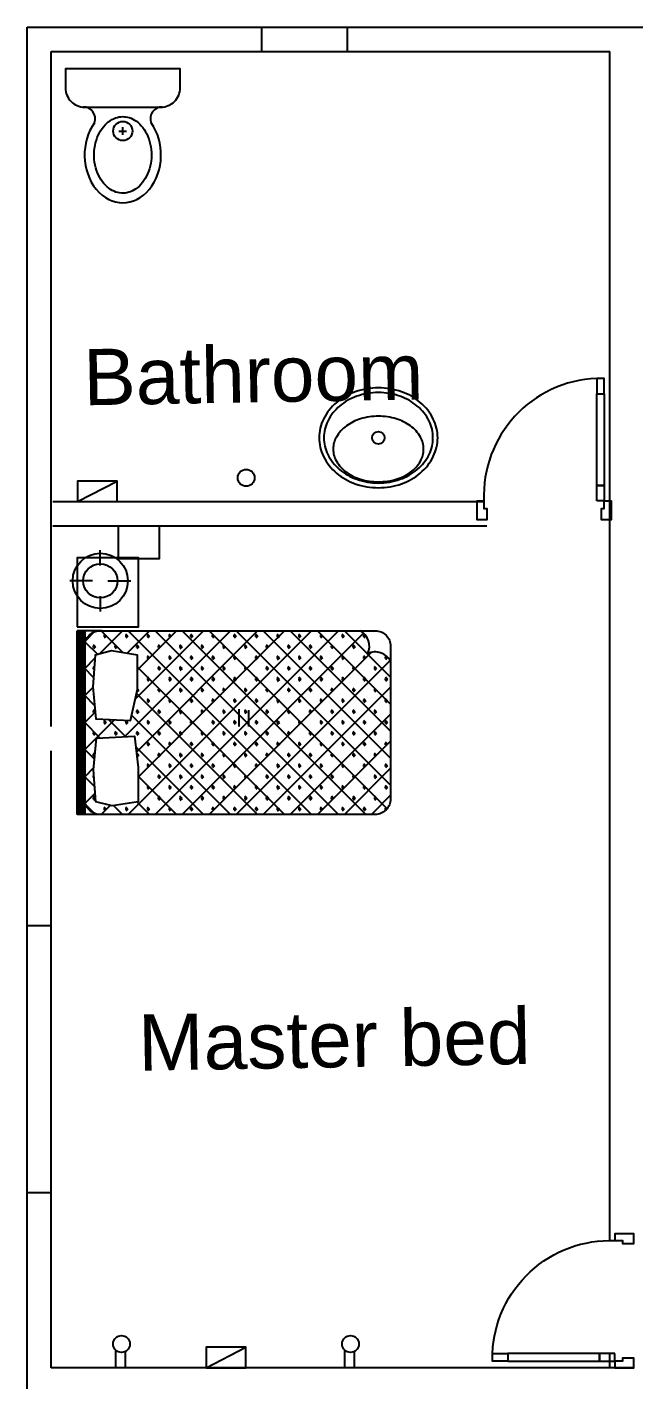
# Model space of a CAD drawing. Header units: inches. Extents: x 102 to 1923, y 81 to 561.
# Drawn here: x 102.2 to 227.2, y 268.1 to 546.6 of the extents above; entities that cross this region are included whole.
import ezdxf

# ---------------------------------------------------------------- set-up
doc = ezdxf.new("R2010")
doc.units = ezdxf.units.IN
doc.header["$MEASUREMENT"] = 0
for name, color, linetype in [('A-Door', 150, 'Continuous'), ('A-Flor-Pfix', 140, 'Continuous'), ('NOI THAT', 42, 'Continuous'), ('NOITHAT', 21, 'Continuous'), ('NT', 1, 'Continuous'), ('THIET-BI', 21, 'Continuous')]:
    doc.layers.add(name, color=color, linetype=linetype)
doc.layers.add('Plugin_AR', color=250, linetype='Continuous', lineweight=5)
doc.styles.get("Standard").update_dxf_attribs({"font": 'arial.ttf'})

# ---------------------------------------------------------------- blocks, each defined once
blk = doc.blocks.new('*X8')
at = {"color": 0}
for p, q in [((-424.3, 0), (-424.3, 0)), ((-424.3, 0), (-424.3, 0)), ((-141.4, 0), (-141.4, 0)), ((-495.1, -70.6), (-508.2, -57.5)), ((-495, -70.6), (-495, -52)), ((-494.9, -70.6), (-481.7, -57.5)), ((-363.4, -60.9), (-366.8, -57.5)), ((-353.6, -60.2), (-353.6, -52)), ((-342.2, -59.3), (-340.3, -57.5)), ((-282.8, 0), (-282.8, 0)), ((-282.8, 0), (-282.8, 0)), ((-217.5, -65.3), (-225.4, -57.5)), ((-212.1, -65.8), (-212.1, -52)), ((-207.7, -66.2), (-198.9, -57.5)), ((-70.7, -70.7), (-84, -57.5)), ((-70.7, -70.7), (-70.7, -52)), ((-70.7, -70.7), (-57.5, -57.5)), ((68.3, -68.3), (57.5, -57.5)), ((70.7, -68.1), (70.7, -52)), ((73.6, -67.8), (84, -57.5)), ((212.1, -55), (212.1, -52)), ((282.8, 0), (282.8, 0)), ((344.1, -61.2), (340.3, -57.5)), ((353.6, -61.9), (353.6, -52)), ((361.7, -62.5), (366.8, -57.5)), ((424.3, 0), (424.3, 0)), ((495, -70.7), (481.7, -57.5)), ((495, -70.7), (495, -52)), ((495, -70.7), (508.2, -57.5)), ((-565.7, -141.4), (-578.9, -128.2)), ((-565.7, -141.4), (-565.7, -122.7)), ((-565.7, -141.4), (-552.4, -128.2)), ((0, -141.4), (-13.3, -128.2)), ((0, -141.4), (0, -122.7)), ((0, -141.4), (13.3, -128.2)), ((565.7, -141.4), (552.4, -128.2)), ((565.7, -141.4), (565.7, -122.7)), ((565.7, -141.4), (578.9, -128.2)), ((-565.7, -282.8), (-565.7, -264.1)), ((-70.7, -212.1), (-84, -198.9)), ((-70.7, -212.1), (-70.7, -193.4)), ((-70.7, -212.1), (-57.5, -198.9)), ((0, -282.8), (0, -264.1)), ((495, -212.1), (481.7, -198.9)), ((495, -212.1), (495, -193.4)), ((495, -212.1), (508.2, -198.9)), ((565.7, -282.8), (565.7, -264.1)), ((-565.7, -282.8), (-578.9, -269.6)), ((-565.7, -282.8), (-552.4, -269.6)), ((-495, -353.6), (-499, -349.5)), ((-495, -353.6), (-495, -349.5)), ((-495, -353.6), (-491, -349.5)), ((-353.6, -353.6), (-357.6, -349.5)), ((-353.6, -353.6), (-353.6, -349.5)), ((-353.6, -353.6), (-349.5, -349.5)), ((-212.1, -353.6), (-224, -341.7)), ((-212.1, -353.6), (-212.1, -340.3)), ((-212.1, -353.6), (-198.9, -340.3)), ((-70.7, -353.6), (-84, -340.3)), ((-70.7, -353.6), (-70.7, -334.8)), ((-70.7, -353.6), (-57.5, -340.3)), ((0, -282.8), (-13.3, -269.6)), ((0, -282.8), (13.3, -269.6)), ((70.7, -353.6), (57.5, -340.3)), ((70.7, -353.6), (70.7, -334.8)), ((70.7, -353.6), (84, -340.3)), ((212.1, -353.6), (200.4, -341.8)), ((212.1, -353.6), (212.1, -344.4)), ((212.1, -353.6), (220, -345.7)), ((353.6, -353.6), (345.7, -345.7)), ((353.6, -353.6), (353.6, -345.7)), ((353.6, -353.6), (361.4, -345.7)), ((495, -353.6), (481.7, -340.3)), ((495, -353.6), (495, -334.8)), ((495, -353.6), (508.2, -340.3)), ((565.7, -282.8), (552.4, -269.6)), ((565.7, -282.8), (578.9, -269.6)), ((-565.7, -424.3), (-578.9, -411)), ((-565.7, -424.3), (-565.7, -405.5)), ((-565.7, -424.3), (-552.4, -411)), ((-424.3, -424.3), (-437.5, -411)), ((-424.3, -424.3), (-424.3, -405.5)), ((-424.3, -424.3), (-411, -411)), ((-282.8, -424.3), (-296.1, -411)), ((-282.8, -424.3), (-282.8, -405.5)), ((-282.8, -424.3), (-269.6, -411)), ((-141.4, -424.3), (-154.7, -411)), ((-141.4, -424.3), (-141.4, -405.5)), ((-141.4, -424.3), (-128.2, -411)), ((0, -424.3), (-13.3, -411)), ((0, -424.3), (0, -405.5)), ((0, -424.3), (13.3, -411)), ((141.4, -424.3), (128.2, -411)), ((141.4, -424.3), (141.4, -405.5)), ((141.4, -424.3), (154.7, -411)), ((282.8, -424.3), (269.6, -411)), ((282.8, -424.3), (282.8, -405.5)), ((282.8, -424.3), (296.1, -411)), ((424.3, -424.3), (411, -411)), ((424.3, -424.3), (424.3, -405.5)), ((424.3, -424.3), (437.5, -411)), ((565.7, -424.3), (552.4, -411)), ((565.7, -424.3), (565.7, -405.5)), ((565.7, -424.3), (578.9, -411)), ((-495, -495), (-508.2, -481.7)), ((-495, -495), (-495, -476.2)), ((-495, -495), (-481.7, -481.7)), ((-353.6, -495), (-366.8, -481.7)), ((-353.6, -495), (-353.6, -476.2)), ((-353.6, -495), (-340.3, -481.7)), ((-212.1, -495), (-225.4, -481.7)), ((-212.1, -495), (-212.1, -476.2)), ((-212.1, -495), (-198.9, -481.7)), ((-70.7, -495), (-84, -481.7)), ((-70.7, -495), (-70.7, -476.2)), ((-70.7, -495), (-57.5, -481.7)), ((70.7, -495), (57.5, -481.7)), ((70.7, -495), (70.7, -476.2)), ((70.7, -495), (84, -481.7)), ((212.1, -495), (198.9, -481.7)), ((212.1, -495), (212.1, -476.2)), ((212.1, -495), (225.4, -481.7)), ((353.6, -495), (340.3, -481.7)), ((353.6, -495), (353.6, -476.2)), ((353.6, -495), (366.8, -481.7)), ((495, -495), (481.7, -481.7)), ((495, -495), (495, -476.2)), ((495, -495), (508.2, -481.7)), ((-565.7, -565.7), (-578.9, -552.4)), ((-565.7, -565.7), (-565.7, -546.9)), ((-565.7, -565.7), (-552.4, -552.4)), ((-495, -636.4), (-495, -617.6)), ((-424.3, -565.7), (-437.5, -552.4)), ((-424.3, -565.7), (-424.3, -546.9)), ((-424.3, -565.7), (-411, -552.4)), ((-353.6, -636.4), (-353.6, -617.6)), ((-282.8, -565.7), (-296.1, -552.4)), ((-282.8, -565.7), (-282.8, -546.9)), ((-282.8, -565.7), (-269.6, -552.4)), ((-212.1, -636.4), (-212.1, -617.6)), ((-141.4, -565.7), (-154.7, -552.4)), ((-141.4, -565.7), (-141.4, -546.9)), ((-141.4, -565.7), (-128.2, -552.4)), ((-70.7, -636.4), (-70.7, -617.6)), ((0, -565.7), (-13.3, -552.4)), ((0, -565.7), (0, -546.9)), ((0, -565.7), (13.3, -552.4)), ((70.7, -636.4), (70.7, -617.6)), ((141.4, -565.7), (128.2, -552.4)), ((141.4, -565.7), (141.4, -546.9)), ((141.4, -565.7), (154.7, -552.4)), ((212.1, -636.4), (212.1, -617.6)), ((282.8, -565.7), (269.6, -552.4)), ((282.8, -565.7), (282.8, -546.9)), ((282.8, -565.7), (296.1, -552.4)), ((353.6, -636.4), (353.6, -617.6)), ((424.3, -565.7), (411, -552.4)), ((424.3, -565.7), (424.3, -546.9)), ((424.3, -565.7), (437.5, -552.4)), ((495, -636.4), (495, -617.6)), ((565.7, -565.7), (552.4, -552.4)), ((565.7, -565.7), (565.7, -546.9)), ((565.7, -565.7), (578.9, -552.4)), ((-565.7, -707.1), (-578.9, -693.8)), ((-565.7, -707.1), (-565.7, -688.4)), ((-565.7, -707.1), (-552.4, -693.8)), ((-495, -636.4), (-508.2, -623.1)), ((-495, -636.4), (-481.7, -623.1)), ((-424.3, -707.1), (-437.5, -693.8)), ((-424.3, -707.1), (-424.3, -688.4)), ((-424.3, -707.1), (-411, -693.8)), ((-353.6, -636.4), (-366.8, -623.1)), ((-353.6, -636.4), (-340.3, -623.1)), ((-282.8, -707.1), (-296.1, -693.8)), ((-282.8, -707.1), (-282.8, -688.4)), ((-282.8, -707.1), (-269.6, -693.8)), ((-212.1, -636.4), (-225.4, -623.1)), ((-212.1, -636.4), (-198.9, -623.1)), ((-141.4, -707.1), (-154.7, -693.8)), ((-141.4, -707.1), (-141.4, -688.4)), ((-141.4, -707.1), (-128.2, -693.8)), ((-70.7, -636.4), (-84, -623.1)), ((-70.7, -636.4), (-57.5, -623.1)), ((0, -707.1), (-13.3, -693.8)), ((0, -707.1), (0, -688.4)), ((0, -707.1), (13.3, -693.8)), ((70.7, -636.4), (57.5, -623.1)), ((70.7, -636.4), (84, -623.1)), ((141.4, -707.1), (128.2, -693.8)), ((141.4, -707.1), (141.4, -688.4)), ((141.4, -707.1), (154.7, -693.8)), ((212.1, -636.4), (198.9, -623.1)), ((212.1, -636.4), (225.4, -623.1)), ((282.8, -707.1), (269.6, -693.8)), ((282.8, -707.1), (282.8, -688.4)), ((282.8, -707.1), (296.1, -693.8)), ((353.6, -636.4), (340.3, -623.1)), ((353.6, -636.4), (366.8, -623.1)), ((424.3, -707.1), (411, -693.8)), ((424.3, -707.1), (424.3, -688.4)), ((424.3, -707.1), (437.5, -693.8)), ((495, -636.4), (481.7, -623.1)), ((495, -636.4), (508.2, -623.1)), ((565.7, -707.1), (552.4, -693.8)), ((565.7, -707.1), (565.7, -688.4)), ((565.7, -707.1), (578.9, -693.8)), ((-495, -777.8), (-508.2, -764.6)), ((-495, -777.8), (-495, -759.1)), ((-495, -777.8), (-481.7, -764.6)), ((-353.6, -777.8), (-366.8, -764.6)), ((-353.6, -777.8), (-353.6, -759.1)), ((-353.6, -777.8), (-340.3, -764.6)), ((-212.1, -777.8), (-225.4, -764.6)), ((-212.1, -777.8), (-212.1, -759.1)), ((-212.1, -777.8), (-198.9, -764.6)), ((-70.7, -777.8), (-84, -764.6)), ((-70.7, -777.8), (-70.7, -759.1)), ((-70.7, -777.8), (-57.5, -764.6)), ((70.7, -777.8), (57.5, -764.6)), ((70.7, -777.8), (70.7, -759.1)), ((70.7, -777.8), (84, -764.6)), ((212.1, -777.8), (198.9, -764.6)), ((212.1, -777.8), (212.1, -759.1)), ((212.1, -777.8), (225.4, -764.6)), ((353.6, -777.8), (340.3, -764.6)), ((353.6, -777.8), (353.6, -759.1)), ((353.6, -777.8), (366.8, -764.6)), ((495, -777.8), (481.7, -764.6)), ((495, -777.8), (495, -759.1)), ((495, -777.8), (508.2, -764.6)), ((-565.7, -848.5), (-578.9, -835.3)), ((-565.7, -848.5), (-565.7, -829.8)), ((-565.7, -848.5), (-552.4, -835.3)), ((-424.3, -848.5), (-437.5, -835.3)), ((-424.3, -848.5), (-424.3, -829.8)), ((-424.3, -848.5), (-411, -835.3)), ((-282.8, -848.5), (-296.1, -835.3)), ((-282.8, -848.5), (-282.8, -829.8)), ((-282.8, -848.5), (-269.6, -835.3)), ((-141.4, -848.5), (-154.7, -835.3)), ((-141.4, -848.5), (-141.4, -829.8)), ((-141.4, -848.5), (-128.2, -835.3)), ((0, -848.5), (-13.3, -835.3)), ((0, -848.5), (0, -829.8)), ((0, -848.5), (13.3, -835.3)), ((141.4, -848.5), (128.2, -835.3)), ((141.4, -848.5), (141.4, -829.8)), ((141.4, -848.5), (154.7, -835.3)), ((282.8, -848.5), (269.6, -835.3)), ((282.8, -848.5), (282.8, -829.8)), ((282.8, -848.5), (296.1, -835.3)), ((424.3, -848.5), (411, -835.3)), ((424.3, -848.5), (424.3, -829.8)), ((424.3, -848.5), (437.5, -835.3)), ((565.7, -848.5), (552.4, -835.3)), ((565.7, -848.5), (565.7, -829.8)), ((565.7, -848.5), (578.9, -835.3)), ((-565.7, -989.9), (-565.7, -971.2)), ((-495, -919.2), (-508.2, -906)), ((-495, -919.2), (-495, -900.5)), ((-495, -919.2), (-481.7, -906)), ((-424.3, -989.9), (-424.3, -971.2)), ((-353.6, -919.2), (-366.8, -906)), ((-353.6, -919.2), (-353.6, -900.5)), ((-353.6, -919.2), (-340.3, -906)), ((-282.8, -989.9), (-282.8, -971.2)), ((-212.1, -919.2), (-225.4, -906)), ((-212.1, -919.2), (-212.1, -900.5)), ((-212.1, -919.2), (-198.9, -906)), ((-141.4, -989.9), (-141.4, -971.2)), ((-70.7, -919.2), (-84, -906)), ((-70.7, -919.2), (-70.7, -900.5)), ((-70.7, -919.2), (-57.5, -906)), ((0, -989.9), (0, -971.2)), ((70.7, -919.2), (57.5, -906)), ((70.7, -919.2), (70.7, -900.5)), ((70.7, -919.2), (84, -906)), ((141.4, -989.9), (141.4, -971.2)), ((212.1, -919.2), (198.9, -906)), ((212.1, -919.2), (212.1, -900.5)), ((212.1, -919.2), (225.4, -906)), ((282.8, -989.9), (282.8, -971.2)), ((353.6, -919.2), (340.3, -906)), ((353.6, -919.2), (353.6, -900.5)), ((353.6, -919.2), (366.8, -906)), ((424.3, -989.9), (424.3, -971.2)), ((495, -919.2), (481.7, -906)), ((495, -919.2), (495, -900.5)), ((495, -919.2), (508.2, -906)), ((565.7, -989.9), (565.7, -971.2)), ((-565.7, -989.9), (-578.9, -976.7)), ((-565.7, -989.9), (-552.4, -976.7)), ((-495, -1060.7), (-508.2, -1047.4)), ((-495, -1060.7), (-495, -1041.9)), ((-495, -1060.7), (-481.7, -1047.4)), ((-424.3, -989.9), (-437.5, -976.7)), ((-424.3, -989.9), (-411, -976.7)), ((-353.6, -1060.7), (-366.8, -1047.4)), ((-353.6, -1060.7), (-353.6, -1041.9)), ((-353.6, -1060.7), (-340.3, -1047.4)), ((-282.8, -989.9), (-296.1, -976.7)), ((-282.8, -989.9), (-269.6, -976.7)), ((-212.1, -1060.7), (-225.4, -1047.4)), ((-212.1, -1060.7), (-212.1, -1041.9)), ((-212.1, -1060.7), (-198.9, -1047.4)), ((-141.4, -989.9), (-154.7, -976.7)), ((-141.4, -989.9), (-128.2, -976.7)), ((-70.7, -1060.7), (-84, -1047.4)), ((-70.7, -1060.7), (-70.7, -1041.9)), ((-70.7, -1060.7), (-57.5, -1047.4)), ((0, -989.9), (-13.3, -976.7)), ((0, -989.9), (13.3, -976.7)), ((70.7, -1060.7), (57.5, -1047.4)), ((70.7, -1060.7), (70.7, -1041.9)), ((70.7, -1060.7), (84, -1047.4)), ((141.4, -989.9), (128.2, -976.7)), ((141.4, -989.9), (154.7, -976.7)), ((212.1, -1060.7), (198.9, -1047.4)), ((212.1, -1060.7), (212.1, -1041.9)), ((212.1, -1060.7), (225.4, -1047.4)), ((282.8, -989.9), (269.6, -976.7)), ((282.8, -989.9), (296.1, -976.7)), ((353.6, -1060.7), (340.3, -1047.4)), ((353.6, -1060.7), (353.6, -1041.9)), ((353.6, -1060.7), (366.8, -1047.4)), ((424.3, -989.9), (411, -976.7)), ((424.3, -989.9), (437.5, -976.7)), ((495, -1060.7), (481.7, -1047.4)), ((495, -1060.7), (495, -1041.9)), ((495, -1060.7), (508.2, -1047.4)), ((565.7, -989.9), (552.4, -976.7)), ((565.7, -989.9), (578.9, -976.7)), ((-565.7, -1131.4), (-578.9, -1118.1)), ((-565.7, -1131.4), (-565.7, -1112.6)), ((-565.7, -1131.4), (-552.4, -1118.1)), ((-424.3, -1131.4), (-437.5, -1118.1)), ((-424.3, -1131.4), (-424.3, -1112.6)), ((-424.3, -1131.4), (-411, -1118.1)), ((-282.8, -1131.4), (-296.1, -1118.1)), ((-282.8, -1131.4), (-282.8, -1112.6)), ((-282.8, -1131.4), (-269.6, -1118.1)), ((-141.4, -1131.4), (-154.7, -1118.1)), ((-141.4, -1131.4), (-141.4, -1112.6)), ((-141.4, -1131.4), (-128.2, -1118.1)), ((0, -1131.4), (-13.3, -1118.1)), ((0, -1131.4), (0, -1112.6)), ((0, -1131.4), (13.3, -1118.1)), ((141.4, -1131.4), (128.2, -1118.1)), ((141.4, -1131.4), (141.4, -1112.6)), ((141.4, -1131.4), (154.7, -1118.1)), ((282.8, -1131.4), (269.6, -1118.1)), ((282.8, -1131.4), (282.8, -1112.6)), ((282.8, -1131.4), (296.1, -1118.1)), ((424.3, -1131.4), (411, -1118.1)), ((424.3, -1131.4), (424.3, -1112.6)), ((424.3, -1131.4), (437.5, -1118.1)), ((565.7, -1131.4), (552.4, -1118.1)), ((565.7, -1131.4), (565.7, -1112.6)), ((565.7, -1131.4), (578.9, -1118.1)), ((-495, -1202.1), (-508.2, -1188.8)), ((-495, -1202.1), (-495, -1183.3)), ((-495, -1202.1), (-481.7, -1188.8)), ((-353.6, -1202.1), (-366.8, -1188.8)), ((-353.6, -1202.1), (-353.6, -1183.3)), ((-353.6, -1202.1), (-340.3, -1188.8)), ((-212.1, -1202.1), (-225.4, -1188.8)), ((-212.1, -1202.1), (-212.1, -1183.3)), ((-212.1, -1202.1), (-198.9, -1188.8)), ((-70.7, -1202.1), (-84, -1188.8)), ((-70.7, -1202.1), (-70.7, -1183.3)), ((-70.7, -1202.1), (-57.5, -1188.8)), ((70.7, -1202.1), (57.5, -1188.8)), ((70.7, -1202.1), (70.7, -1183.3)), ((70.7, -1202.1), (84, -1188.8)), ((212.1, -1202.1), (198.9, -1188.8)), ((212.1, -1202.1), (212.1, -1183.3)), ((212.1, -1202.1), (225.4, -1188.8)), ((353.6, -1202.1), (340.3, -1188.8)), ((353.6, -1202.1), (353.6, -1183.3)), ((353.6, -1202.1), (366.8, -1188.8)), ((495, -1202.1), (481.7, -1188.8)), ((495, -1202.1), (495, -1183.3)), ((495, -1202.1), (508.2, -1188.8)), ((-565.7, -1272.8), (-578.9, -1259.5)), ((-565.7, -1272.8), (-565.7, -1254)), ((-565.7, -1272.8), (-552.4, -1259.5)), ((-495, -1343.5), (-495, -1324.8)), ((-424.3, -1272.8), (-437.5, -1259.5)), ((-424.3, -1272.8), (-424.3, -1254)), ((-424.3, -1272.8), (-411, -1259.5)), ((-353.6, -1343.5), (-353.6, -1324.8)), ((-282.8, -1272.8), (-296.1, -1259.5)), ((-282.8, -1272.8), (-282.8, -1254)), ((-282.8, -1272.8), (-269.6, -1259.5)), ((-212.1, -1343.5), (-212.1, -1324.8)), ((-141.4, -1272.8), (-154.7, -1259.5)), ((-141.4, -1272.8), (-141.4, -1254)), ((-141.4, -1272.8), (-128.2, -1259.5)), ((-70.7, -1343.5), (-70.7, -1324.8)), ((0, -1272.8), (-13.3, -1259.5)), ((0, -1272.8), (0, -1254)), ((0, -1272.8), (13.3, -1259.5)), ((70.7, -1343.5), (70.7, -1324.8)), ((141.4, -1272.8), (128.2, -1259.5)), ((141.4, -1272.8), (141.4, -1254)), ((141.4, -1272.8), (154.7, -1259.5)), ((212.1, -1343.5), (212.1, -1324.8)), ((282.8, -1272.8), (269.6, -1259.5)), ((282.8, -1272.8), (282.8, -1254)), ((282.8, -1272.8), (296.1, -1259.5)), ((353.6, -1343.5), (353.6, -1324.8)), ((424.3, -1272.8), (411, -1259.5)), ((424.3, -1272.8), (424.3, -1254)), ((424.3, -1272.8), (437.5, -1259.5)), ((495, -1343.5), (495, -1324.8)), ((565.7, -1272.8), (552.4, -1259.5)), ((565.7, -1272.8), (565.7, -1254)), ((565.7, -1272.8), (578.9, -1259.5)), ((-565.7, -1414.2), (-578.9, -1401)), ((-565.7, -1414.2), (-565.7, -1395.5)), ((-565.7, -1414.2), (-552.4, -1401)), ((-495, -1343.5), (-508.2, -1330.2)), ((-495, -1343.5), (-481.7, -1330.2)), ((-424.3, -1414.2), (-437.5, -1401)), ((-424.3, -1414.2), (-424.3, -1395.5)), ((-424.3, -1414.2), (-411, -1401)), ((-353.6, -1343.5), (-366.8, -1330.2)), ((-353.6, -1343.5), (-340.3, -1330.2)), ((-282.8, -1414.2), (-296.1, -1401)), ((-282.8, -1414.2), (-282.8, -1395.5)), ((-282.8, -1414.2), (-269.6, -1401)), ((-212.1, -1343.5), (-225.4, -1330.2)), ((-212.1, -1343.5), (-198.9, -1330.2)), ((-141.4, -1414.2), (-154.7, -1401)), ((-141.4, -1414.2), (-141.4, -1395.5)), ((-141.4, -1414.2), (-128.2, -1401)), ((-70.7, -1343.5), (-84, -1330.2)), ((-70.7, -1343.5), (-57.5, -1330.2)), ((0, -1414.2), (-13.3, -1401)), ((0, -1414.2), (0, -1395.5)), ((0, -1414.2), (13.3, -1401)), ((70.7, -1343.5), (57.5, -1330.2)), ((70.7, -1343.5), (84, -1330.2)), ((141.4, -1414.2), (128.2, -1401)), ((141.4, -1414.2), (141.4, -1395.5)), ((141.4, -1414.2), (154.7, -1401)), ((212.1, -1343.5), (198.9, -1330.2)), ((212.1, -1343.5), (225.4, -1330.2)), ((282.8, -1414.2), (269.6, -1401)), ((282.8, -1414.2), (282.8, -1395.5)), ((282.8, -1414.2), (296.1, -1401)), ((353.6, -1343.5), (340.3, -1330.2)), ((353.6, -1343.5), (366.8, -1330.2)), ((424.3, -1414.2), (411, -1401)), ((424.3, -1414.2), (424.3, -1395.5)), ((424.3, -1414.2), (437.5, -1401)), ((495, -1343.5), (481.7, -1330.2)), ((495, -1343.5), (508.2, -1330.2)), ((565.7, -1414.2), (552.4, -1401)), ((565.7, -1414.2), (565.7, -1395.5)), ((565.7, -1414.2), (578.9, -1401)), ((-495, -1484.9), (-508.2, -1471.7)), ((-495, -1484.9), (-495, -1466.2)), ((-495, -1484.9), (-481.7, -1471.7)), ((-353.6, -1484.9), (-366.8, -1471.7)), ((-353.6, -1484.9), (-353.6, -1466.2)), ((-353.6, -1484.9), (-340.3, -1471.7)), ((-212.1, -1484.9), (-225.4, -1471.7)), ((-212.1, -1484.9), (-212.1, -1466.2)), ((-212.1, -1484.9), (-198.9, -1471.7)), ((-70.7, -1484.9), (-84, -1471.7)), ((-70.7, -1484.9), (-70.7, -1466.2)), ((-70.7, -1484.9), (-57.5, -1471.7)), ((70.7, -1484.9), (57.5, -1471.7)), ((70.7, -1484.9), (70.7, -1466.2)), ((70.7, -1484.9), (84, -1471.7)), ((212.1, -1484.9), (198.9, -1471.7)), ((212.1, -1484.9), (212.1, -1466.2)), ((212.1, -1484.9), (225.4, -1471.7)), ((353.6, -1484.9), (340.3, -1471.7)), ((353.6, -1484.9), (353.6, -1466.2)), ((353.6, -1484.9), (366.8, -1471.7)), ((495, -1484.9), (481.7, -1471.7)), ((495, -1484.9), (495, -1466.2)), ((495, -1484.9), (508.2, -1471.7)), ((-565.7, -1555.6), (-578.9, -1542.4)), ((-565.7, -1555.6), (-565.7, -1536.9)), ((-565.7, -1555.6), (-552.4, -1542.4)), ((-424.3, -1555.6), (-437.5, -1542.4)), ((-424.3, -1555.6), (-424.3, -1536.9)), ((-424.3, -1555.6), (-411, -1542.4)), ((-282.8, -1555.6), (-296.1, -1542.4)), ((-282.8, -1555.6), (-282.8, -1536.9)), ((-282.8, -1555.6), (-269.6, -1542.4)), ((-141.4, -1555.6), (-154.7, -1542.4)), ((-141.4, -1555.6), (-141.4, -1536.9)), ((-141.4, -1555.6), (-128.2, -1542.4)), ((0, -1555.6), (-13.3, -1542.4)), ((0, -1555.6), (0, -1536.9)), ((0, -1555.6), (13.3, -1542.4)), ((141.4, -1555.6), (128.2, -1542.4)), ((141.4, -1555.6), (141.4, -1536.9)), ((141.4, -1555.6), (154.7, -1542.4)), ((282.8, -1555.6), (269.6, -1542.4)), ((282.8, -1555.6), (282.8, -1536.9)), ((282.8, -1555.6), (296.1, -1542.4)), ((424.3, -1555.6), (411, -1542.4)), ((424.3, -1555.6), (424.3, -1536.9)), ((424.3, -1555.6), (437.5, -1542.4)), ((565.7, -1555.6), (552.4, -1542.4)), ((565.7, -1555.6), (565.7, -1536.9)), ((565.7, -1555.6), (578.9, -1542.4)), ((-565.7, -1697.1), (-565.7, -1678.3)), ((-495, -1626.3), (-508.2, -1613.1)), ((-495, -1626.3), (-495, -1607.6)), ((-495, -1626.3), (-481.7, -1613.1)), ((-424.3, -1697.1), (-424.3, -1678.3)), ((-353.6, -1626.3), (-366.8, -1613.1)), ((-353.6, -1626.3), (-353.6, -1607.6)), ((-353.6, -1626.3), (-340.3, -1613.1)), ((-282.8, -1697.1), (-282.8, -1678.3)), ((-212.1, -1626.3), (-225.4, -1613.1)), ((-212.1, -1626.3), (-212.1, -1607.6)), ((-212.1, -1626.3), (-198.9, -1613.1)), ((-141.4, -1697.1), (-141.4, -1678.3)), ((-70.7, -1626.3), (-84, -1613.1)), ((-70.7, -1626.3), (-70.7, -1607.6)), ((-70.7, -1626.3), (-57.5, -1613.1)), ((0, -1697.1), (0, -1678.3)), ((70.7, -1626.3), (57.5, -1613.1)), ((70.7, -1626.3), (70.7, -1607.6)), ((70.7, -1626.3), (84, -1613.1)), ((141.4, -1697.1), (141.4, -1678.3)), ((212.1, -1626.3), (198.9, -1613.1)), ((212.1, -1626.3), (212.1, -1607.6)), ((212.1, -1626.3), (225.4, -1613.1)), ((282.8, -1697.1), (282.8, -1678.3)), ((353.6, -1626.3), (340.3, -1613.1)), ((353.6, -1626.3), (353.6, -1607.6)), ((353.6, -1626.3), (366.8, -1613.1)), ((424.3, -1697.1), (424.3, -1678.3)), ((495, -1626.3), (481.7, -1613.1)), ((495, -1626.3), (495, -1607.6)), ((495, -1626.3), (508.2, -1613.1)), ((565.7, -1697.1), (565.7, -1678.3)), ((-565.7, -1697.1), (-578.9, -1683.8)), ((-565.7, -1697.1), (-552.4, -1683.8)), ((-495, -1767.8), (-508.2, -1754.5)), ((-495, -1767.8), (-495, -1749)), ((-495, -1767.8), (-481.7, -1754.5)), ((-424.3, -1697.1), (-437.5, -1683.8)), ((-424.3, -1697.1), (-411, -1683.8)), ((-353.6, -1767.8), (-366.8, -1754.5)), ((-353.6, -1767.8), (-353.6, -1749)), ((-353.6, -1767.8), (-340.3, -1754.5)), ((-282.8, -1697.1), (-296.1, -1683.8)), ((-282.8, -1697.1), (-269.6, -1683.8)), ((-212.1, -1767.8), (-225.4, -1754.5)), ((-212.1, -1767.8), (-212.1, -1749)), ((-212.1, -1767.8), (-198.9, -1754.5)), ((-141.4, -1697.1), (-154.7, -1683.8)), ((-141.4, -1697.1), (-128.2, -1683.8)), ((-70.7, -1767.8), (-84, -1754.5)), ((-70.7, -1767.8), (-70.7, -1749)), ((-70.7, -1767.8), (-57.5, -1754.5)), ((0, -1697.1), (-13.3, -1683.8)), ((0, -1697.1), (13.3, -1683.8)), ((70.7, -1767.8), (57.5, -1754.5)), ((70.7, -1767.8), (70.7, -1749)), ((70.7, -1767.8), (84, -1754.5)), ((141.4, -1697.1), (128.2, -1683.8)), ((141.4, -1697.1), (154.7, -1683.8)), ((212.1, -1767.8), (198.9, -1754.5)), ((212.1, -1767.8), (212.1, -1749)), ((212.1, -1767.8), (225.4, -1754.5)), ((282.8, -1697.1), (269.6, -1683.8)), ((282.8, -1697.1), (296.1, -1683.8)), ((353.6, -1767.8), (340.3, -1754.5)), ((353.6, -1767.8), (353.6, -1749)), ((353.6, -1767.8), (366.8, -1754.5)), ((424.3, -1697.1), (411, -1683.8)), ((424.3, -1697.1), (437.5, -1683.8)), ((495, -1767.8), (481.7, -1754.5)), ((495, -1767.8), (495, -1749)), ((495, -1767.8), (508.2, -1754.5)), ((565.7, -1697.1), (552.4, -1683.8)), ((565.7, -1697.1), (578.9, -1683.8)), ((-565.7, -1838.5), (-578.9, -1825.2)), ((-565.7, -1838.5), (-565.7, -1819.7)), ((-565.7, -1838.5), (-552.4, -1825.2)), ((-424.3, -1838.5), (-437.5, -1825.2)), ((-424.3, -1838.5), (-424.3, -1819.7)), ((-424.3, -1838.5), (-411, -1825.2)), ((-282.8, -1838.5), (-296.1, -1825.2)), ((-282.8, -1838.5), (-282.8, -1819.7)), ((-282.8, -1838.5), (-269.6, -1825.2)), ((-141.4, -1838.5), (-154.7, -1825.2)), ((-141.4, -1838.5), (-141.4, -1819.7)), ((-141.4, -1838.5), (-128.2, -1825.2)), ((0, -1838.5), (-13.3, -1825.2)), ((0, -1838.5), (0, -1819.7)), ((0, -1838.5), (13.3, -1825.2)), ((141.4, -1838.5), (128.2, -1825.2)), ((141.4, -1838.5), (141.4, -1819.7)), ((141.4, -1838.5), (154.7, -1825.2)), ((282.8, -1838.5), (269.6, -1825.2)), ((282.8, -1838.5), (282.8, -1819.7)), ((282.8, -1838.5), (296.1, -1825.2)), ((424.3, -1838.5), (411, -1825.2)), ((424.3, -1838.5), (424.3, -1819.7)), ((424.3, -1838.5), (437.5, -1825.2)), ((565.7, -1838.5), (552.4, -1825.2)), ((565.7, -1838.5), (565.7, -1819.7)), ((565.7, -1838.5), (578.9, -1825.2)), ((-495, -1909.2), (-508.2, -1895.9)), ((-495, -1909.2), (-495, -1890.4)), ((-495, -1909.2), (-481.7, -1895.9)), ((-353.6, -1909.2), (-366.8, -1895.9)), ((-353.6, -1909.2), (-353.6, -1890.4)), ((-353.6, -1909.2), (-340.3, -1895.9)), ((-212.1, -1909.2), (-225.4, -1895.9)), ((-212.1, -1909.2), (-212.1, -1890.4)), ((-212.1, -1909.2), (-198.9, -1895.9)), ((-70.7, -1909.2), (-84, -1895.9)), ((-70.7, -1909.2), (-70.7, -1890.4)), ((-70.7, -1909.2), (-57.5, -1895.9)), ((70.7, -1909.2), (57.5, -1895.9)), ((70.7, -1909.2), (70.7, -1890.4)), ((70.7, -1909.2), (84, -1895.9)), ((212.1, -1909.2), (198.9, -1895.9)), ((212.1, -1909.2), (212.1, -1890.4)), ((212.1, -1909.2), (225.4, -1895.9)), ((353.6, -1909.2), (340.3, -1895.9)), ((353.6, -1909.2), (353.6, -1890.4)), ((353.6, -1909.2), (366.8, -1895.9)), ((-565.7, -1975.4), (-565.7, -1961.1)), ((-563.2, -1977.5), (-552.4, -1966.6)), ((-424.3, -1979.9), (-437.5, -1966.6)), ((-424.3, -1979.9), (-424.3, -1961.1)), ((-424.3, -1979.9), (-411, -1966.6)), ((-282.8, -1979.9), (-296.1, -1966.6)), ((-282.8, -1979.9), (-282.8, -1961.1)), ((-282.8, -1979.9), (-269.6, -1966.6)), ((-141.4, -1979.9), (-154.7, -1966.6)), ((-141.4, -1979.9), (-141.4, -1961.1)), ((-141.4, -1979.9), (-128.2, -1966.6)), ((0, -1979.9), (-13.3, -1966.6)), ((0, -1979.9), (0, -1961.1)), ((0, -1979.9), (13.3, -1966.6)), ((141.4, -1979.9), (128.2, -1966.6)), ((141.4, -1979.9), (141.4, -1961.1)), ((141.4, -1979.9), (154.7, -1966.6)), ((282.8, -1979.9), (269.6, -1966.6)), ((282.8, -1979.9), (282.8, -1961.1)), ((282.8, -1979.9), (296.1, -1966.6)), ((424.3, -1979.9), (411, -1966.6)), ((424.3, -1979.9), (424.3, -1961.1)), ((424.3, -1979.9), (437.5, -1966.6))]:
    blk.add_line(p, q, dxfattribs=at)
blk = doc.blocks.new('*X7')
at = {"color": 0}
for p, q in [((-592.6, -62.3), (-537.7, -7.4)), ((-462.1, -68.2), (-526.7, -3.6)), ((-418.5, -65), (-353.6, 0)), ((-295.4, -58.1), (-353.6, 0)), ((-240, -63.3), (-176.8, 0)), ((18.9, -195.7), (-176.8, 0)), ((-99.9, -99.9), (0, 0)), ((68.3, -68.3), (0, 0)), ((112.6, -64.2), (176.8, 0)), ((230.1, -53.3), (176.8, 0)), ((295.9, -57.6), (353.6, 0)), ((420.4, -66.9), (353.6, 0)), ((445.5, -84.9), (526.7, -3.6)), ((592.6, -62.3), (537.7, -7.4)), ((-540.7, -166.4), (-600, -107.1)), ((-92.1, -268.9), (21, -155.8)), ((600, -246.4), (447.8, -94.3)), ((456.5, -250.6), (600, -107.1)), ((-600, -246.4), (-542.7, -189.2)), ((600, -953.6), (-92.5, -261.1)), ((-600, -1483.9), (600, -283.9)), ((600, -1483.9), (-600, -283.9)), ((-600, -953.6), (46, -307.5)), ((-600, -776.8), (-157.3, -334.1)), ((-600, -1130.3), (190.7, -339.6)), ((-600, -423.2), (-518.4, -341.7)), ((-600, -1307.1), (361.4, -345.7)), ((-600, -600), (-349.5, -349.5)), ((600, -1307.1), (-357.6, -349.5)), ((600, -1130.3), (-192.3, -338.1)), ((600, -776.8), (154.9, -331.7)), ((600, -600), (345.7, -345.7)), ((600, -423.2), (452.5, -275.7)), ((-600, -1660.7), (600, -460.7)), ((600, -1660.7), (-600, -460.7)), ((-600, -1837.4), (600, -637.4)), ((585.1, -1822.5), (-600, -637.4)), ((458.4, -1872.6), (-600, -814.2)), ((-563.2, -1977.5), (600, -814.2)), ((405.9, -1996.8), (-600, -991)), ((-409, -2000), (600, -991)), ((232.2, -2000), (-600, -1167.8)), ((-232.2, -2000), (600, -1167.8)), ((55.5, -2000), (-600, -1344.5)), ((-55.5, -2000), (600, -1344.5)), ((-121.3, -2000), (-600, -1521.3)), ((121.3, -2000), (600, -1521.3)), ((-298.1, -2000), (-600, -1698.1)), ((298.1, -2000), (600, -1698.1)), ((-474.9, -2000), (-600, -1874.9))]:
    blk.add_line(p, q, dxfattribs=at)
blk = doc.blocks.new('*X9')
at = {"color": 0}
for p, q in [((-587.5, 0), (-587.5, 50)), ((-575, 0), (-575, 50)), ((-562.5, 0), (-562.5, 50)), ((-550, 0), (-550, 50)), ((-537.5, 0), (-537.5, 50)), ((-525, 0), (-525, 50)), ((-512.5, 0), (-512.5, 50)), ((-500, 0), (-500, 50)), ((-487.5, 0), (-487.5, 50)), ((-475, 0), (-475, 50)), ((-462.5, 0), (-462.5, 50)), ((-450, 0), (-450, 50)), ((-437.5, 0), (-437.5, 50)), ((-425, 0), (-425, 50)), ((-412.5, 0), (-412.5, 50)), ((-400, 0), (-400, 50)), ((-387.5, 0), (-387.5, 50)), ((-375, 0), (-375, 50)), ((-362.5, 0), (-362.5, 50)), ((-350, 0), (-350, 50)), ((-337.5, 0), (-337.5, 50)), ((-325, 0), (-325, 50)), ((-312.5, 0), (-312.5, 50)), ((-300, 0), (-300, 50)), ((-287.5, 0), (-287.5, 50)), ((-275, 0), (-275, 50)), ((-262.5, 0), (-262.5, 50)), ((-250, 0), (-250, 50)), ((-237.5, 0), (-237.5, 50)), ((-225, 0), (-225, 50)), ((-212.5, 0), (-212.5, 50)), ((-200, 0), (-200, 50)), ((-187.5, 0), (-187.5, 50)), ((-175, 0), (-175, 50)), ((-162.5, 0), (-162.5, 50)), ((-150, 0), (-150, 50)), ((-137.5, 0), (-137.5, 50)), ((-125, 0), (-125, 50)), ((-112.5, 0), (-112.5, 50)), ((-100, 0), (-100, 50)), ((-87.5, 0), (-87.5, 50)), ((-75, 0), (-75, 50)), ((-62.5, 0), (-62.5, 50)), ((-50, 0), (-50, 50)), ((-37.5, 0), (-37.5, 50)), ((-25, 0), (-25, 50)), ((-12.5, 0), (-12.5, 50)), ((0, 0), (0, 50)), ((12.5, 0), (12.5, 50)), ((25, 0), (25, 50)), ((37.5, 0), (37.5, 50)), ((50, 0), (50, 50)), ((62.5, 0), (62.5, 50)), ((75, 0), (75, 50)), ((87.5, 0), (87.5, 50)), ((100, 0), (100, 50)), ((112.5, 0), (112.5, 50)), ((125, 0), (125, 50)), ((137.5, 0), (137.5, 50)), ((150, 0), (150, 50)), ((162.5, 0), (162.5, 50)), ((175, 0), (175, 50)), ((187.5, 0), (187.5, 50)), ((200, 0), (200, 50)), ((212.5, 0), (212.5, 50)), ((225, 0), (225, 50)), ((237.5, 0), (237.5, 50)), ((250, 0), (250, 50)), ((262.5, 0), (262.5, 50)), ((275, 0), (275, 50)), ((287.5, 0), (287.5, 50)), ((300, 0), (300, 50)), ((312.5, 0), (312.5, 50)), ((325, 0), (325, 50)), ((337.5, 0), (337.5, 50)), ((350, 0), (350, 50)), ((362.5, 0), (362.5, 50)), ((375, 0), (375, 50)), ((387.5, 0), (387.5, 50)), ((400, 0), (400, 50)), ((412.5, 0), (412.5, 50)), ((425, 0), (425, 50)), ((437.5, 0), (437.5, 50)), ((450, 0), (450, 50)), ((462.5, 0), (462.5, 50)), ((475, 0), (475, 50)), ((487.5, 0), (487.5, 50)), ((500, 0), (500, 50)), ((512.5, 0), (512.5, 50)), ((525, 0), (525, 50)), ((537.5, 0), (537.5, 50)), ((550, 0), (550, 50)), ((562.5, 0), (562.5, 50)), ((575, 0), (575, 50)), ((587.5, 0), (587.5, 50))]:
    blk.add_line(p, q, dxfattribs=at)
blk = doc.blocks.new('A$C5BFD579E')
at = {"layer": 'NOI THAT'}
for p, q in [((0, 2050), (1200, 2050)), ((0, 1885.1), (0, 2050)), ((1200, 1885.1), (1200, 2050))]:
    blk.add_line(p, q, dxfattribs=at)
at = {"layer": 'NOI THAT', "color": 1}
for p, q in [((1526.5, 1948.2), (1526.5, 2098.2)), ((1426.5, 1898.2), (1326.5, 1898.2)), ((1626.5, 1898.2), (1726.5, 1898.2)), ((1526.5, 1848.2), (1526.5, 1698.2))]:
    blk.add_line(p, q, dxfattribs=at)
at = {"layer": 'NOI THAT'}
for points in [[(1226.5, 2048.2), (1226.5, 1648.2), (1676.5, 1648.2), (1676.5, 2048.2)], [(833.3, 1947), (625.2, 1927.7), (613.6, 1699.6), (817.9, 1654.3), (1041.4, 1654.3), (1068.3, 1823.8), (1041.4, 1931.6)], [(290.9, 1943.1), (499, 1923.9), (510.6, 1673.6), (306.3, 1650.5), (82.8, 1650.5), (55.8, 1819.9), (82.8, 1927.7)]]:
    blk.add_lwpolyline(points, close=True, dxfattribs=at)
blk.add_lwpolyline([(100, 2000), (1100, 2000, -0.414214), (1200, 1900), (1200, 100, -0.414214), (1100, 0), (100, 0, -0.414214), (0, 100), (0, 1900, -0.414214)], format="xyb", close=True, dxfattribs=at)
blk.add_lwpolyline([(1200, 2000), (0, 2000)], dxfattribs=at)
at = {"layer": 'NOI THAT', "color": 1}
for radius in [180.3, 111.8]:
    blk.add_circle((1526.5, 1898.2), radius, dxfattribs=at)
at = {"layer": 'NOI THAT'}
for centre, start, end in [((1100, 250), 243.43495, 333.43495), ((950, 100), 296.56505, 26.56505)]:
    blk.add_arc(centre, 111.8, start, end, dxfattribs=at)
at = {"layer": 'NOI THAT', "color": 1}
blk.add_blockref('*X9', (600, 2000), dxfattribs=at)
at = {"layer": 'NOI THAT', "color": 8}
blk.add_blockref('*X7', (600, 2000), dxfattribs=at)
at = {"layer": 'NOI THAT', "color": 9}
blk.add_blockref('*X8', (600, 2000), dxfattribs=at)
blk = doc.blocks.new('A$C3C0C6A94')
at = {"layer": 'THIET-BI'}
for p, q in [((280, 375), (320, 375)), ((300, 355), (300, 395))]:
    blk.add_line(p, q, dxfattribs=at)
blk.add_lwpolyline([(100, 500), (500, 500, 0.414214), (600, 600), (600, 700), (0, 700), (0, 600, 0.414214)], format="xyb", close=True, dxfattribs=at)
blk.add_circle((300, 375), 50, dxfattribs=at)
for centre, start, end in [((94.7, 439.3), 341.30678, 91.1991), ((505.2, 439.3), 88.8009, 198.69322), ((505.2, 439.3), 199.00584, 200.45418)]:
    blk.add_arc(centre, 61, start, end, dxfattribs=at)
blk.add_ellipse((300, 250), major_axis=(0, 250), ratio=0.8, start_param=0.834075, end_param=5.449111, dxfattribs=at)
blk.add_open_spline([(300, 450), (287.1, 450), (274.2, 447.8), (248.8, 438.6), (236.3, 431.6), (212.5, 412.9), (201.3, 401.2), (181.5, 373.5), (173, 357.6), (159.7, 322.8), (154.9, 304.1), (149.7, 265.4), (149.3, 245.5), (152.9, 206.5), (156.9, 187.4), (168.8, 151.7), (176.7, 135.1), (195.5, 105.9), (206.3, 93.3), (229.5, 72.9), (241.9, 65.1), (267.1, 54.2), (280, 51.1), (305.8, 49.4), (318.7, 50.8), (344.2, 58.3), (356.9, 64.3), (381.1, 81.3), (392.7, 92.2), (413.3, 118.3), (422.5, 133.5), (437.1, 167.2), (442.6, 185.5), (449.4, 223.8), (450.7, 243.6), (448.7, 282.8), (445.5, 302.2), (435, 338.8), (427.7, 355.9), (410.1, 386.5), (399.7, 399.9), (377.1, 422.1), (365, 430.8), (339.9, 443.5), (327.1, 447.4), (309.5, 449.7), (304.7, 450), (300, 450)], degree=3, knots=[0, 0, 0, 0, 0.280897, 0.280897, 0.561794, 0.561794, 0.842691, 0.842691, 1.123587, 1.123587, 1.404484, 1.404484, 1.685381, 1.685381, 1.966278, 1.966278, 2.247175, 2.247175, 2.528072, 2.528072, 2.808968, 2.808968, 3.089865, 3.089865, 3.370762, 3.370762, 3.651659, 3.651659, 3.932556, 3.932556, 4.213453, 4.213453, 4.494349, 4.494349, 4.775246, 4.775246, 5.056143, 5.056143, 5.33704, 5.33704, 5.617937, 5.617937, 5.898834, 5.898834, 6.17973, 6.17973, 6.283185, 6.283185, 6.283185, 6.283185], dxfattribs=at)
blk = doc.blocks.new('I_PLUMB_LAV_COUNTER 4_P')
at = {"color": 0, "linetype": 'ByBlock'}
for points in [[(0, -1, 0.084101), (-3.71, -1.63, 0.091322), (-6.72, -3.34, 0.103814), (-8.8, -6.01, 0.114782), (-9.5, -9, 0.114782), (-8.8, -11.99, 0.103814), (-6.72, -14.66, 0.091322), (-3.71, -16.37, 0.084101), (0, -17, 0.084101), (3.71, -16.37, 0.091322), (6.72, -14.66, 0.103814), (8.8, -11.99, 0.114782), (9.5, -9, 0.114782), (8.8, -6.01, 0.103814), (6.72, -3.34, 0.091322), (3.71, -1.63, 0.084101)], [(0, -1.75, 0.084101), (-3.46, -2.34, 0.091322), (-6.23, -3.92, 0.103814), (-8.13, -6.34, 0.114782), (-8.75, -9, 0.114782), (-8.13, -11.66, 0.103814), (-6.23, -14.08, 0.091322), (-3.46, -15.66, 0.084101), (0, -16.25, 0.084101), (3.46, -15.66, 0.091322), (6.23, -14.08, 0.103814), (8.13, -11.66, 0.114782), (8.75, -9, 0.114782), (8.13, -6.34, 0.103814), (6.23, -3.92, 0.091322), (3.46, -2.34, 0.084101)], [(0, -5.56, 0.073018), (-2.87, -5.98, 0.084057), (-5.13, -7.1, 0.106512), (-6.74, -8.9, 0.130573), (-7.25, -10.81, 0.130573), (-6.74, -12.73, 0.106512), (-5.13, -14.53, 0.084057), (-2.87, -15.64, 0.073018), (0, -16.06, 0.073018), (2.87, -15.64, 0.084057), (5.13, -14.53, 0.106512), (6.74, -12.73, 0.130573), (7.25, -10.81, 0.130573), (6.74, -8.9, 0.106512), (5.13, -7.1, 0.084057), (2.87, -5.98, 0.073018)]]:
    blk.add_lwpolyline(points, format="xyb", close=True, dxfattribs=at)
blk.add_circle((0, -9), 1, dxfattribs=at)
blk = doc.blocks.new('*U15')
at = {"layer": 'A-Flor-Pfix', "color": 140, "linetype": 'Continuous', "lineweight": -3, "xscale": 25, "yscale": 25, "zscale": 25}
blk.add_blockref('I_PLUMB_LAV_COUNTER 4_P', (0, 0), dxfattribs=at)
blk = doc.blocks.new('A$C7DB75F4D')
at = {"layer": 'A-Door'}
for points in [[(625, 740), (625, 660), (665, 660), (665, 740)], [(625, 180), (625, 660), (665, 660), (665, 180)], [(625, 100), (625, 180), (665, 180), (665, 100)], [(35, 100), (35, 60), (50, 60), (50, 50), (50, 0), (0, 0), (0, 100)], [(665, 100), (700, 100), (700, 0), (650, 0), (650, 50), (650, 60), (665, 60)]]:
    blk.add_lwpolyline(points, close=True, dxfattribs=at)
at = {"layer": 'NT', "color": 1}
blk.add_arc((650, 125), 615.5, 92.32782, 182.32782, dxfattribs=at)

msp = doc.modelspace()

# ---------------------------------------------------------------- linework, layer by layer
at = {"color": 7, "true_color": 0xffffff}
for p, q in [((102.21, 546.55), (462.21, 546.55)), ((102.21, 126.55), (102.21, 546.55)), ((107.21, 541.55), (222.21, 541.55)), ((107.21, 402.55), (107.21, 541.55)), ((222.21, 397.55), (222.21, 541.55)), ((107.49, 448.86), (196.29, 448.86)), ((107.49, 448.86), (196.29, 448.86)), ((107.49, 443.86), (196.9, 443.86)), ((107.21, 270.55), (107.21, 397.55)), ((222.21, 296.75), (222.21, 397.55)), ((222.21, 270.55), (222.21, 273.5)), ((227.21, 270.55), (107.21, 270.55))]:
    msp.add_line(p, q, dxfattribs=at)
at = {"layer": 'NOITHAT', "color": 7, "true_color": 0xffffff}
for p, q in [((150.59, 541.55), (150.59, 546.55)), ((168.2, 541.55), (168.2, 546.55)), ((112.62, 448.86), (120.77, 453.1)), ((145.92, 402.55), (145.92, 406.13)), ((147.92, 402.55), (147.92, 405.93)), ((107.21, 361.55), (102.21, 361.55)), ((107.21, 306.55), (102.21, 306.55)), ((120.52, 270.55), (120.52, 274.13)), ((122.52, 270.55), (122.52, 273.93)), ((139.11, 270.55), (147.26, 274.79)), ((167.68, 270.55), (167.68, 274.13)), ((169.68, 270.55), (169.68, 273.93))]:
    msp.add_line(p, q, dxfattribs=at)
for points in [[(112.62, 448.86), (120.77, 448.86), (120.77, 453.1), (112.62, 453.1)], [(121.07, 443.86), (129.41, 443.86), (129.41, 437.06), (121.07, 437.06)], [(139.11, 270.55), (147.26, 270.55), (147.26, 274.79), (139.11, 274.79)]]:
    msp.add_lwpolyline(points, close=True, dxfattribs=at)
for centre in [(147.34, 453.76), (121.67, 275.45), (168.83, 275.45)]:
    msp.add_circle(centre, 1.74, dxfattribs=at)

# ---------------------------------------------------------------- block references
at = {"layer": 'A-Door', "color": 7, "true_color": 0xffffff, "xscale": 0.03937006397641444, "yscale": 0.03937006397641444, "zscale": 0.03937006397641444}
msp.add_blockref('A$C7DB75F4D', (194.93, 445.09), dxfattribs=at)
at = {"layer": 'A-Door', "color": 7, "true_color": 0xffffff, "xscale": -0.03937006397641444, "yscale": 0.03937006397641444, "zscale": 0.03937006397641444, "rotation": 90}
msp.add_blockref('A$C7DB75F4D', (227.21, 298.11), dxfattribs=at)
at = {"layer": 'Plugin_AR', "color": 7, "true_color": 0xffffff, "xscale": 0.03937006397641444, "yscale": 0.03937006397641444, "zscale": 0.03937006397641444}
msp.add_blockref('A$C3C0C6A94', (110.12, 510.39), dxfattribs=at)
at = {"layer": 'Plugin_AR', "color": 7, "linetype": 'Continuous', "lineweight": -3, "true_color": 0xffffff, "xscale": 0.05139570007600051, "yscale": 0.05139570007600051, "zscale": 0.05139570007600051}
msp.add_blockref('*U15', (174.58, 473.57), dxfattribs=at)
at = {"layer": 'Plugin_AR', "color": 40, "true_color": 0xf8d731, "xscale": 0.03149605118113155, "yscale": 0.03149605118113155, "zscale": 0.03149605118113155, "rotation": 90}
msp.add_blockref('A$C5BFD579E', (177.08, 384.47), dxfattribs=at)

# ---------------------------------------------------------------- texts
at = {"layer": 'NOITHAT', "color": 7, "true_color": 0xffffff}
for s, p in [('Bathroom', (113.91, 468.68)), ('Master bed', (125.2, 331.7))]:
    msp.add_text(s, height=11.563, rotation=1.0044, dxfattribs=at).set_placement(p)

doc.saveas('drawing.dxf')
